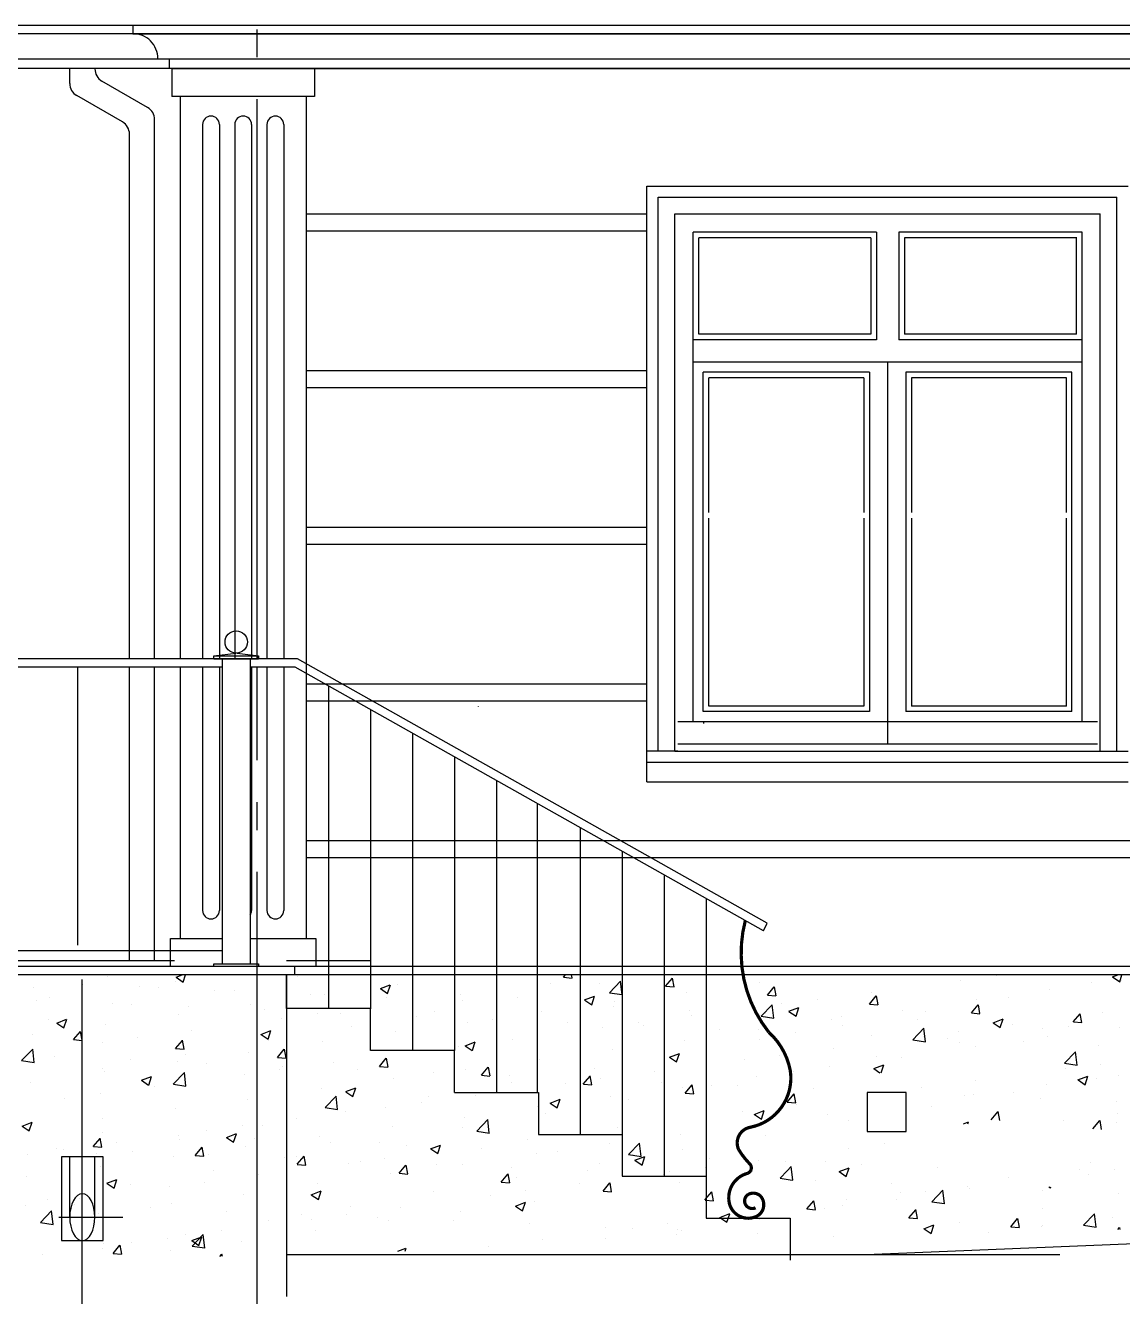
# Model space of a CAD drawing. Extents: x -133165 to 20117, y 15722 to 63536.
# Drawn here: x -40440 to -36519, y 47135 to 51679 of the extents above; entities that cross this region are included whole.
import ezdxf

# ---------------------------------------------------------------- set-up
doc = ezdxf.new("R2010")
doc.units = 0
doc.linetypes.add('GOST2_303_5', pattern=[24, 20, -1.5, 1, -1.5])
doc.layers.get('0').update_dxf_attribs({"linetype": 'CONTINUOUS'})
for name, color, linetype in [('AXIS', 7, 'GOST2_303_5'), ('C1', 33, 'CONTINUOUS'), ('DOORS', 32, 'CONTINUOUS'), ('FRIZ', 173, 'CONTINUOUS'), ('WALL', 5, 'CONTINUOUS')]:
    doc.layers.add(name, color=color, linetype=linetype)

# ---------------------------------------------------------------- blocks, each defined once
blk = doc.blocks.new('*X100')
at = {"linetype": 'CONTINUOUS', "ltscale": 10}
for p, q in [((-40146.5, 48277.8), (-40146.5, 48277.8)), ((-39904.5, 48261.3), (-39904.5, 48261.3)), ((-39901.6, 48276.3), (-39880, 48284.6)), ((-39901.4, 48276.2), (-39876.2, 48259.1)), ((-39876.1, 48259.1), (-39867.6, 48284.6)), ((-40410.4, 48239.7), (-40410.4, 48239.7)), ((-40235.6, 48250.4), (-40235.6, 48250.4)), ((-40031.7, 48244.6), (-40031.7, 48244.6)), ((-39964.5, 48238.9), (-39964.5, 48238.9)), ((-39765.8, 48228.1), (-39765.8, 48228.1)), ((-39693.3, 48227.5), (-39693.3, 48227.5)), ((-40399.7, 48193.6), (-40399.7, 48193.6)), ((-40352.5, 48202.3), (-40352.5, 48202.3)), ((-40128.5, 48182.1), (-40128.5, 48182.1)), ((-40062, 48177.2), (-40062, 48177.2)), ((-39857.4, 48170.7), (-39857.4, 48170.7)), ((-39635.3, 48177), (-39635.3, 48177)), ((-40358.3, 48126.3), (-40358.3, 48126.3)), ((-40328.5, 48112.5), (-40292.9, 48126.1)), ((-40303, 48095.3), (-40292.7, 48126)), ((-39891.9, 48144.4), (-39891.9, 48144.4)), ((-39586.2, 48159.2), (-39586.2, 48159.2)), ((-39524.9, 48128.5), (-39524.9, 48128.5)), ((-40328.3, 48112.3), (-40303, 48095.3)), ((-40268.2, 48053.2), (-40243.7, 48082.4)), ((-40237.2, 48050.8), (-40243.1, 48082.6)), ((-40152.7, 48108.7), (-40152.7, 48108.7)), ((-39845.7, 48086.3), (-39845.7, 48086.3)), ((-39598.4, 48071.8), (-39562.8, 48085.4)), ((-39572.9, 48054.6), (-39562.6, 48085.3)), ((-40416.5, 48070.6), (-40416.5, 48070.6)), ((-40267.9, 48053.2), (-40237.6, 48050.5)), ((-40165.3, 48044.2), (-40165.3, 48044.2)), ((-40038.1, 48061), (-40038.1, 48061)), ((-39903.8, 48021.4), (-39879.3, 48050.5)), ((-39872.8, 48018.9), (-39878.7, 48050.7)), ((-39598.2, 48071.6), (-39572.9, 48054.6)), ((-39571.7, 48050.3), (-39571.7, 48050.3)), ((-40453.9, 47978.4), (-40414.3, 48019.6)), ((-40408.7, 47971.2), (-40414.3, 48019.5)), ((-40336.7, 47992.2), (-40336.7, 47992.2)), ((-39903.6, 48021.3), (-39873.2, 48018.6)), ((-39868, 47999.4), (-39868, 47999.4)), ((-39641.5, 48007.9), (-39641.5, 48007.9)), ((-39539.4, 47989.5), (-39514.9, 48018.7)), ((-39539.2, 47989.4), (-39508.8, 47986.8)), ((-39508.4, 47987), (-39514.3, 48018.9)), ((-40453.8, 47978.3), (-40408.6, 47971.3)), ((-40164.3, 47948.6), (-40164.3, 47948.6)), ((-40158.9, 47939.6), (-40158.9, 47939.6)), ((-40065.5, 47980.7), (-40065.5, 47980.7)), ((-39898, 47975.3), (-39898, 47975.3)), ((-39794.3, 47969.2), (-39794.3, 47969.2)), ((-39531.4, 47944.9), (-39531.4, 47944.9)), ((-39523.2, 47957.8), (-39523.2, 47957.8)), ((-40422.7, 47901.5), (-40422.7, 47901.5)), ((-40025.2, 47907.9), (-39989.7, 47921.6)), ((-40025.1, 47907.8), (-39999.8, 47890.8)), ((-39999.7, 47890.7), (-39989.4, 47921.4)), ((-39911.7, 47894.3), (-39872.1, 47935.5)), ((-39911.6, 47894.2), (-39866.5, 47887.2)), ((-39866.5, 47887.2), (-39872.1, 47935.4)), ((-39658.5, 47928.2), (-39658.5, 47928.2)), ((-40171.8, 47860.6), (-40171.8, 47860.6)), ((-39979.4, 47885.9), (-39979.4, 47885.9)), ((-40298.9, 47843.9), (-40298.9, 47843.9)), ((-39904.2, 47806.2), (-39904.2, 47806.2)), ((-39647.6, 47838.7), (-39647.6, 47838.7)), ((-40452.1, 47744.1), (-40416.5, 47757.7)), ((-40426.6, 47726.9), (-40416.3, 47757.6)), ((-40165, 47770.5), (-40165, 47770.5)), ((-40451.9, 47743.9), (-40426.6, 47726.9)), ((-40435.6, 47732.6), (-40435.6, 47732.6)), ((-40428.9, 47732.4), (-40428.9, 47732.4)), ((-40164.5, 47721.1), (-40164.5, 47721.1)), ((-39792.2, 47727.8), (-39792.2, 47727.8)), ((-39722, 47703.4), (-39686.4, 47717.1)), ((-39696.5, 47686.2), (-39686.2, 47716.9)), ((-39665, 47744.5), (-39665, 47744.5)), ((-39592.7, 47747.2), (-39592.7, 47747.2)), ((-40197.7, 47671.1), (-40173.2, 47700.3)), ((-40197.4, 47671.1), (-40167.1, 47668.4)), ((-40166.7, 47668.7), (-40172.6, 47700.5)), ((-40113, 47685.6), (-40113, 47685.6)), ((-39893.3, 47709.7), (-39893.3, 47709.7)), ((-39889, 47696.3), (-39889, 47696.3)), ((-39833.3, 47639.2), (-39808.8, 47668.4)), ((-39802.3, 47636.8), (-39808.2, 47668.6)), ((-39721.8, 47703.3), (-39696.6, 47686.2)), ((-39653.8, 47669.6), (-39653.8, 47669.6)), ((-39622.1, 47698.2), (-39622.1, 47698.2)), ((-40432.6, 47643.5), (-40432.6, 47643.5)), ((-40328.5, 47664.3), (-40328.5, 47664.3)), ((-40305.4, 47660.2), (-40305.4, 47660.2)), ((-40185.2, 47645.5), (-40185.2, 47645.5)), ((-40057.3, 47652.9), (-40057.3, 47652.9)), ((-39910.4, 47637.1), (-39910.4, 47637.1)), ((-39833.1, 47639.2), (-39802.7, 47636.5)), ((-39786.2, 47641.4), (-39786.2, 47641.4)), ((-39515, 47630), (-39515, 47630)), ((-40171.2, 47601.3), (-40171.2, 47601.3)), ((-39767.3, 47584.8), (-39767.3, 47584.8)), ((-40435.1, 47563.3), (-40435.1, 47563.3)), ((-40148.8, 47539.6), (-40113.3, 47553.2)), ((-40148.7, 47539.4), (-40123.4, 47522.4)), ((-40123.3, 47522.3), (-40113, 47553)), ((-40063.5, 47533.9), (-40063.5, 47533.9)), ((-39798.6, 47544.2), (-39798.6, 47544.2)), ((-39606.2, 47569.5), (-39606.2, 47569.5)), ((-40246.6, 47485.2), (-40246.6, 47485.2)), ((-39925.8, 47527.4), (-39925.8, 47527.4)), ((-39660, 47500.5), (-39660, 47500.5)), ((-40439, 47459.9), (-40439, 47459.9)), ((-40386.5, 47399.4), (-40346.9, 47440.7)), ((-40359.8, 47483.1), (-40359.8, 47483.1)), ((-40341.3, 47392.3), (-40346.9, 47440.6)), ((-40265.5, 47462.9), (-40265.5, 47462.9)), ((-39994.3, 47451.4), (-39994.3, 47451.4)), ((-39916.6, 47468), (-39916.6, 47468)), ((-39723.2, 47440), (-39723.2, 47440)), ((-40386.5, 47399.4), (-40341.3, 47392.4)), ((-40177.4, 47432.2), (-40177.4, 47432.2)), ((-39573.2, 47407), (-39573.2, 47407)), ((-39869.5, 47356.1), (-39869.5, 47356.1)), ((-39845.6, 47335), (-39810, 47348.7)), ((-39844.4, 47315.3), (-39804.8, 47356.6)), ((-39820.1, 47317.8), (-39809.8, 47348.5)), ((-39799.2, 47308.2), (-39804.8, 47356.5)), ((-39739.9, 47369.2), (-39739.9, 47369.2)), ((-40165.8, 47305.3), (-40165.8, 47305.3)), ((-40127.2, 47289), (-40102.7, 47318.2)), ((-40096.2, 47286.5), (-40102.1, 47318.4)), ((-40059.5, 47327.1), (-40059.5, 47327.1)), ((-39932.3, 47343.8), (-39932.3, 47343.8)), ((-39845.4, 47334.9), (-39820.2, 47317.8)), ((-39844.3, 47315.3), (-39799.1, 47308.3)), ((-39666.2, 47331.4), (-39666.2, 47331.4)), ((-40380.3, 47284.8), (-40380.3, 47284.8)), ((-40127, 47289), (-40096.6, 47286.3)), ((-39922.8, 47298.9), (-39922.8, 47298.9)), ((-39745.2, 47278.2), (-39738.3, 47286.3)), ((-39736.2, 47278.4), (-39737.7, 47286.5))]:
    blk.add_line(p, q, dxfattribs=at)
blk = doc.blocks.new('*X101')
at = {"linetype": 'CONTINUOUS', "ltscale": 10}
for p, q in [((-39469.5, 48278.9), (-39469.5, 48278.9)), ((-39422.1, 48216), (-39422.1, 48216)), ((-39371.4, 48215.1), (-39371.4, 48215.1)), ((-39205.3, 48170.6), (-39205.3, 48170.6)), ((-39397.7, 48145.3), (-39397.7, 48145.3)), ((-39315, 48147.8), (-39315, 48147.8)), ((-39043.8, 48136.3), (-39043.8, 48136.3)), ((-38979.2, 48152), (-38979.2, 48152)), ((-39275.5, 48101.1), (-39275.5, 48101.1)), ((-39116.8, 48081.7), (-39116.8, 48081.7)), ((-39377.6, 48045.9), (-39377.6, 48045.9)), ((-38868.3, 48031.1), (-38859.1, 48034.6)), ((-38868.2, 48031), (-38842.9, 48013.9)), ((-38842.8, 48013.9), (-38835.9, 48034.6)), ((-39175, 47957.6), (-39150.6, 47986.8)), ((-39144.1, 47955.1), (-39149.9, 47987)), ((-39018.1, 48012.5), (-39018.1, 48012.5)), ((-38891, 48029.2), (-38891, 48029.2)), ((-39339, 47970.2), (-39339, 47970.2)), ((-39252, 47946.3), (-39252, 47946.3)), ((-39174.8, 47957.5), (-39144.5, 47954.9)), ((-38866.4, 47945.1), (-38866.4, 47945.1)), ((-38810.7, 47925.7), (-38786.2, 47954.9)), ((-38779.7, 47923.3), (-38785.6, 47955.1)), ((-39123, 47912.6), (-39123, 47912.6)), ((-38980.8, 47934.9), (-38980.8, 47934.9)), ((-38810.5, 47925.7), (-38780.1, 47923)), ((-38709.6, 47923.4), (-38709.6, 47923.4)), ((-38703.9, 47899.7), (-38703.9, 47899.7)), ((-39383.8, 47876.8), (-39383.8, 47876.8)), ((-39369.5, 47810.2), (-39330, 47851.4)), ((-39324.4, 47803.1), (-39330, 47851.3)), ((-39295.2, 47867.2), (-39259.6, 47880.9)), ((-39295, 47867.1), (-39269.7, 47850.1)), ((-39269.7, 47850), (-39259.4, 47880.7)), ((-39000.2, 47848.9), (-39000.2, 47848.9)), ((-38832.2, 47854.2), (-38832.2, 47854.2)), ((-38347.9, 47849.9), (-38347.9, 47849.9)), ((-39369.5, 47810.1), (-39324.3, 47803.1)), ((-39151.8, 47812.1), (-39151.8, 47812.1)), ((-39024.6, 47828.9), (-39024.6, 47828.9)), ((-38608.7, 47814.1), (-38608.7, 47814.1)), ((-38565.1, 47826.6), (-38529.5, 47840.2)), ((-38564.9, 47826.4), (-38539.7, 47809.4)), ((-38539.6, 47809.4), (-38529.3, 47840.1)), ((-39472.6, 47769.9), (-39472.6, 47769.9)), ((-39296.5, 47798), (-39296.5, 47798)), ((-38872.5, 47776), (-38872.5, 47776)), ((-38827.4, 47726.1), (-38787.8, 47767.3)), ((-38782.2, 47719), (-38787.8, 47767.2)), ((-38582.2, 47788.2), (-38582.2, 47788.2)), ((-39129.1, 47743.5), (-39129.1, 47743.5)), ((-38878.5, 47737.3), (-38878.5, 47737.3)), ((-38827.3, 47726.1), (-38782.1, 47719.1)), ((-38517.9, 47712.8), (-38517.9, 47712.8)), ((-38325.5, 47738.1), (-38325.5, 47738.1)), ((-38097.4, 47713.3), (-38097.4, 47713.3)), ((-39390, 47707.7), (-39390, 47707.7)), ((-39350.9, 47686.7), (-39350.9, 47686.7)), ((-39174.7, 47686.5), (-39174.7, 47686.5)), ((-39079.7, 47675.3), (-39079.7, 47675.3)), ((-38991.9, 47662.7), (-38956.4, 47676.4)), ((-38966.4, 47645.5), (-38956.1, 47676.2)), ((-38645, 47696.1), (-38645, 47696.1)), ((-38354, 47680.8), (-38354, 47680.8)), ((-38285.2, 47642), (-38245.7, 47683.3)), ((-38240, 47634.9), (-38245.7, 47683.2)), ((-39471, 47635.6), (-39471, 47635.6)), ((-39468.9, 47607.4), (-39444.4, 47636.6)), ((-39438, 47604.9), (-39443.8, 47636.7)), ((-39158.2, 47628.5), (-39158.2, 47628.5)), ((-38991.8, 47662.6), (-38966.5, 47645.5)), ((-38965.9, 47653.8), (-38965.9, 47653.8)), ((-38808.5, 47663.8), (-38808.5, 47663.8)), ((-38614.9, 47645), (-38614.9, 47645)), ((-38537.4, 47652.4), (-38537.4, 47652.4)), ((-38285.2, 47642), (-38240, 47635)), ((-38266.2, 47640.9), (-38266.2, 47640.9)), ((-38261.9, 47622), (-38226.3, 47635.7)), ((-38261.7, 47621.9), (-38236.4, 47604.9)), ((-38236.4, 47604.8), (-38226.1, 47635.5)), ((-38092, 47661.3), (-38092, 47661.3)), ((-39468.7, 47607.3), (-39438.3, 47604.7)), ((-39285.4, 47611.8), (-39285.4, 47611.8)), ((-39243.8, 47618.5), (-39243.8, 47618.5)), ((-39104.6, 47575.5), (-39080.1, 47604.7)), ((-39073.6, 47573), (-39079.5, 47604.9)), ((-38972.6, 47607.1), (-38972.6, 47607.1)), ((-38878.7, 47606.9), (-38878.7, 47606.9)), ((-38701.4, 47595.6), (-38701.4, 47595.6)), ((-38430.3, 47584.1), (-38430.3, 47584.1)), ((-38388.2, 47610.4), (-38388.2, 47610.4)), ((-38138.3, 47580), (-38138.3, 47580)), ((-38011.1, 47596.8), (-38011.1, 47596.8)), ((-37839.8, 47582.3), (-37839.8, 47582.3)), ((-37743.1, 47557.9), (-37717.5, 47584.6)), ((-39396.1, 47538.6), (-39396.1, 47538.6)), ((-39135.3, 47574.4), (-39135.3, 47574.4)), ((-39104.3, 47575.4), (-39074, 47572.8)), ((-38740.2, 47543.6), (-38715.7, 47572.8)), ((-38740, 47543.6), (-38709.6, 47540.9)), ((-38709.2, 47541.1), (-38715.1, 47573)), ((-38684.5, 47559.6), (-38684.5, 47559.6)), ((-38459.1, 47537.8), (-38459.1, 47537.8)), ((-38375.8, 47511.7), (-38351.3, 47540.9)), ((-38344.9, 47509.3), (-38350.7, 47541.1)), ((-38159.1, 47572.7), (-38159.1, 47572.7)), ((-38103.6, 47544.2), (-38103.6, 47544.2)), ((-37887.9, 47561.2), (-37887.9, 47561.2)), ((-37743, 47557.9), (-37706.9, 47552.3)), ((-39418.8, 47498.9), (-39383.2, 47512.5)), ((-39418.6, 47498.7), (-39393.3, 47481.7)), ((-39393.3, 47481.7), (-39383, 47512.4)), ((-38980.7, 47508.7), (-38980.7, 47508.7)), ((-38778.7, 47495.7), (-38778.7, 47495.7)), ((-38651.5, 47512.4), (-38651.5, 47512.4)), ((-38375.6, 47511.7), (-38345.2, 47509)), ((-38360.2, 47511.7), (-38360.2, 47511.7)), ((-38011.5, 47479.9), (-37987, 47509)), ((-37980.5, 47477.4), (-37986.4, 47509.2)), ((-39277, 47457.9), (-39277, 47457.9)), ((-39099.5, 47453.5), (-39099.5, 47453.5)), ((-38688.7, 47458.2), (-38653.1, 47471.8)), ((-38688.5, 47458), (-38663.3, 47441)), ((-38663.2, 47441), (-38652.9, 47471.7)), ((-38621, 47475.9), (-38621, 47475.9)), ((-38011.2, 47479.8), (-37980.9, 47477.1)), ((-39452, 47428.5), (-39452, 47428.5)), ((-39419.1, 47411.4), (-39419.1, 47411.4)), ((-39291.9, 47428.1), (-39291.9, 47428.1)), ((-39180.8, 47417.1), (-39180.8, 47417.1)), ((-39141.5, 47405.3), (-39141.5, 47405.3)), ((-38909.6, 47405.6), (-38909.6, 47405.6)), ((-38884.9, 47437.8), (-38884.9, 47437.8)), ((-38638.4, 47394.2), (-38638.4, 47394.2)), ((-38144.7, 47396.4), (-38144.7, 47396.4)), ((-37958.6, 47417.5), (-37923.1, 47431.2)), ((-37958.5, 47417.4), (-37933.2, 47400.3)), ((-37952.3, 47421.7), (-37952.3, 47421.7)), ((-37933.2, 47400.3), (-37922.9, 47431)), ((-37846, 47413.1), (-37846, 47413.1)), ((-37816.7, 47409), (-37816.7, 47409)), ((-39402.3, 47369.5), (-39402.3, 47369.5)), ((-38367.3, 47382.7), (-38367.3, 47382.7)), ((-38271.9, 47379.6), (-38271.9, 47379.6)), ((-38112.9, 47358.2), (-38112.9, 47358.2)), ((-38109.8, 47375.1), (-38109.8, 47375.1)), ((-38096.1, 47371.2), (-38096.1, 47371.2)), ((-37824.9, 47359.8), (-37824.9, 47359.8)), ((-39109.5, 47296.7), (-39080, 47308)), ((-39083.2, 47297.5), (-39079.7, 47307.8)), ((-38785.1, 47312.1), (-38785.1, 47312.1)), ((-38592.7, 47337.4), (-38592.7, 47337.4)), ((-38366.4, 47342.5), (-38366.4, 47342.5)), ((-37553.7, 47348.3), (-37553.7, 47348.3))]:
    blk.add_line(p, q, dxfattribs=at)
blk = doc.blocks.new('*X102')
at = {"linetype": 'CONTINUOUS', "ltscale": 10}
for p, q in [((-38854, 48283.3), (-38854, 48283.3)), ((-38516.8, 48276), (-38509.5, 48284.6)), ((-38516.6, 48275.9), (-38486.2, 48273.2)), ((-38485.8, 48273.5), (-38487.9, 48284.6)), ((-38352.6, 48221), (-38313, 48262.2)), ((-38307.4, 48213.8), (-38313, 48262.1)), ((-38152.4, 48244.1), (-38127.9, 48273.3)), ((-38121.5, 48241.6), (-38127.3, 48273.4)), ((-37815.1, 48258.7), (-37815.1, 48258.7)), ((-39171.6, 48235.6), (-39136, 48249.3)), ((-39171.4, 48235.5), (-39146.1, 48218.4)), ((-39146.1, 48218.4), (-39135.8, 48249.1)), ((-39110.6, 48250.8), (-39110.6, 48250.8)), ((-38884.5, 48212.8), (-38884.5, 48212.8)), ((-38757.3, 48229.6), (-38757.3, 48229.6)), ((-38564.9, 48254.9), (-38564.9, 48254.9)), ((-38386.7, 48253.7), (-38386.7, 48253.7)), ((-38352.5, 48220.9), (-38307.3, 48213.9)), ((-38152.2, 48244), (-38121.8, 48241.4)), ((-38078.9, 48220.6), (-38078.9, 48220.6)), ((-37788.1, 48212.2), (-37763.6, 48241.4)), ((-37787.8, 48212.1), (-37757.5, 48209.5)), ((-37757.1, 48209.7), (-37763, 48241.6)), ((-37417.8, 48223.2), (-37417.8, 48223.2)), ((-39150.9, 48204.6), (-39150.9, 48204.6)), ((-38879.7, 48193.1), (-38879.7, 48193.1)), ((-38683, 48202.8), (-38683, 48202.8)), ((-38608.6, 48181.6), (-38608.6, 48181.6)), ((-38441.5, 48194.9), (-38405.9, 48208.6)), ((-38441.3, 48194.8), (-38416.1, 48177.8)), ((-38416, 48177.7), (-38405.7, 48208.4)), ((-38337.4, 48170.2), (-38337.4, 48170.2)), ((-38335.5, 48188.1), (-38335.5, 48188.1)), ((-37810.4, 48136.9), (-37770.9, 48178.1)), ((-37765.2, 48129.8), (-37770.9, 48178)), ((-37737.3, 48181.1), (-37737.3, 48181.1)), ((-37711.4, 48154.3), (-37675.9, 48167.9)), ((-37685.9, 48137), (-37675.6, 48167.7)), ((-37610.2, 48197.8), (-37610.2, 48197.8)), ((-37423.7, 48180.3), (-37399.2, 48209.5)), ((-37423.5, 48180.3), (-37393.1, 48177.6)), ((-37392.7, 48177.8), (-37398.6, 48209.7)), ((-38772.6, 48124.9), (-38772.6, 48124.9)), ((-38596.3, 48152.3), (-38596.3, 48152.3)), ((-38066.2, 48158.7), (-38066.2, 48158.7)), ((-38058.2, 48138.9), (-38058.2, 48138.9)), ((-37810.4, 48136.8), (-37765.2, 48129.8)), ((-37795, 48147.3), (-37795, 48147.3)), ((-37711.3, 48154.1), (-37686, 48137.1)), ((-37560.4, 48125.4), (-37560.4, 48125.4)), ((-37523.8, 48135.8), (-37523.8, 48135.8)), ((-38860.2, 48114.2), (-38860.2, 48114.2)), ((-38501.4, 48113.4), (-38501.4, 48113.4)), ((-38377.7, 48096.8), (-38377.7, 48096.8)), ((-38250.6, 48113.5), (-38250.6, 48113.5)), ((-38230.3, 48101.9), (-38230.3, 48101.9)), ((-37959.1, 48090.5), (-37959.1, 48090.5)), ((-37821.2, 48089.6), (-37821.2, 48089.6)), ((-37687.9, 48079), (-37687.9, 48079)), ((-37518.9, 48103.1), (-37518.9, 48103.1)), ((-38859.1, 48034.6), (-38832.8, 48044.7)), ((-38835.9, 48034.6), (-38832.5, 48044.6)), ((-38698.6, 48054.5), (-38698.6, 48054.5)), ((-38085.1, 48051.5), (-38085.1, 48051.5)), ((-37815.2, 48052.3), (-37815.2, 48052.3)), ((-37416.7, 48067.6), (-37416.7, 48067.6)), ((-38341.7, 48019), (-38341.7, 48019)), ((-38138.3, 47990.4), (-38102.7, 48004.1)), ((-38138.1, 47990.3), (-38112.8, 47973.2)), ((-38112.8, 47973.2), (-38102.5, 48003.9)), ((-38111.4, 48001.4), (-38111.4, 48001.4)), ((-37743.8, 47997.5), (-37743.8, 47997.5)), ((-37551.4, 48022.8), (-37551.4, 48022.8)), ((-37397.2, 47991.6), (-37397.2, 47991.6)), ((-38602.5, 47983.2), (-38602.5, 47983.2)), ((-38407.7, 47950.6), (-38407.7, 47950.6)), ((-37871, 47980.7), (-37871, 47980.7)), ((-37693.4, 47940.7), (-37693.4, 47940.7)), ((-37566.6, 47956.2), (-37566.6, 47956.2)), ((-37408.2, 47949.7), (-37372.6, 47963.4)), ((-37408, 47949.6), (-37385.9, 47934.6)), ((-37382, 47934.6), (-37372.4, 47963.2)), ((-38511.4, 47896.4), (-38511.4, 47896.4)), ((-38446.3, 47893.8), (-38421.8, 47923)), ((-38446.1, 47893.8), (-38415.7, 47891.1)), ((-38438.4, 47912), (-38438.4, 47912)), ((-38415.3, 47891.4), (-38421.2, 47923.2)), ((-38384.2, 47913.2), (-38384.2, 47913.2)), ((-38191.8, 47938.5), (-38191.8, 47938.5)), ((-38167.3, 47900.5), (-38167.3, 47900.5)), ((-37827.4, 47920.5), (-37827.4, 47920.5)), ((-38091.3, 47882.4), (-38091.3, 47882.4)), ((-38081.9, 47862), (-38057.4, 47891.2)), ((-38081.7, 47861.9), (-38051.4, 47859.3)), ((-38051, 47859.5), (-38056.8, 47891.3)), ((-37989.7, 47889.9), (-37989.7, 47889.9)), ((-37896.1, 47889), (-37896.1, 47889)), ((-37717.6, 47830.1), (-37693.1, 47859.3)), ((-37686.6, 47827.6), (-37692.5, 47859.5)), ((-37624.9, 47877.6), (-37624.9, 47877.6)), ((-38286, 47839), (-38286, 47839)), ((-37717.4, 47830), (-37687, 47827.4)), ((-37685.1, 47822.4), (-37685.1, 47822.4)), ((-38004.6, 47780.4), (-38004.6, 47780.4)), ((-37877.5, 47797.1), (-37877.5, 47797.1)), ((-37835, 47785.9), (-37799.5, 47799.5)), ((-37834.9, 47785.7), (-37809.6, 47768.7)), ((-37809.5, 47768.7), (-37799.2, 47799.4)), ((-37572.8, 47787.1), (-37572.8, 47787.1)), ((-37499.4, 47763), (-37499.4, 47763)), ((-37833.6, 47751.4), (-37833.6, 47751.4)), ((-37795.7, 47712.1), (-37795.7, 47712.1)), ((-37370.7, 47681.1), (-37370.7, 47681.1)), ((-37995, 47629.5), (-37995, 47629.5)), ((-37818.7, 47622.1), (-37818.7, 47622.1)), ((-37497.9, 47664.3), (-37497.9, 47664.3)), ((-37723.8, 47618), (-37723.8, 47618)), ((-37717.5, 47584.6), (-37703.5, 47599.2)), ((-37697.9, 47550.8), (-37703.5, 47599.1)), ((-37578.9, 47618), (-37578.9, 47618)), ((-37531.8, 47581.3), (-37496.2, 47595)), ((-37531.6, 47581.2), (-37506.4, 47564.2)), ((-37506.3, 47564.1), (-37496, 47594.8)), ((-37452.6, 47606.5), (-37452.6, 47606.5)), ((-37706.9, 47552.3), (-37697.8, 47550.9)), ((-37616.7, 47549.8), (-37616.7, 47549.8)), ((-37647.1, 47448), (-37622.6, 47477.2)), ((-37646.9, 47447.9), (-37616.5, 47445.3)), ((-37631.5, 47464), (-37631.5, 47464)), ((-37616.1, 47445.5), (-37622, 47477.3)), ((-37585.1, 47448.9), (-37585.1, 47448.9)), ((-37520.4, 47459.9), (-37520.4, 47459.9)), ((-37504.3, 47480.7), (-37504.3, 47480.7))]:
    blk.add_line(p, q, dxfattribs=at)
blk = doc.blocks.new('*X104')
at = {"linetype": 'CONTINUOUS', "ltscale": 10}
for p, q in [((-37097, 48265.4), (-37097, 48265.4)), ((-36969.8, 48282.1), (-36969.8, 48282.1)), ((-36554.5, 48277.4), (-36535.7, 48284.6)), ((-36554.4, 48277.3), (-36529.1, 48260.2)), ((-36529.1, 48260.2), (-36520.9, 48284.6)), ((-36522.6, 48264.3), (-36522.6, 48264.3)), ((-36779.1, 48231.7), (-36779.1, 48231.7)), ((-36630.1, 48255.7), (-36630.1, 48255.7)), ((-37059.3, 48148.4), (-37034.8, 48177.6)), ((-37040, 48196), (-37040, 48196)), ((-37028.4, 48146), (-37034.2, 48177.8)), ((-36926.4, 48204.8), (-36926.4, 48204.8)), ((-37303.8, 48157.9), (-37303.8, 48157.9)), ((-37252.7, 48124.4), (-37252.7, 48124.4)), ((-37222.7, 48154), (-37222.7, 48154)), ((-37059.1, 48148.4), (-37028.7, 48145.7)), ((-36981.4, 48113.6), (-36945.8, 48127.2)), ((-36955.9, 48096.4), (-36945.6, 48127.1)), ((-36694.9, 48116.6), (-36670.5, 48145.8)), ((-36664, 48114.1), (-36669.9, 48145.9)), ((-36590.2, 48149.4), (-36590.2, 48149.4)), ((-37268.3, 48052.8), (-37228.7, 48094)), ((-37223.1, 48045.7), (-37228.7, 48093.9)), ((-37103.4, 48081.8), (-37103.4, 48081.8)), ((-36981.5, 48112.9), (-36981.5, 48112.9)), ((-36981.2, 48113.4), (-36955.9, 48096.4)), ((-36911, 48107.1), (-36911, 48107.1)), ((-36804.7, 48093.3), (-36804.7, 48093.3)), ((-36710.3, 48101.4), (-36710.3, 48101.4)), ((-36694.7, 48116.5), (-36664.4, 48113.9)), ((-36528.7, 48095.1), (-36528.7, 48095.1)), ((-37268.2, 48052.7), (-37223, 48045.7)), ((-37230.6, 48065), (-37230.6, 48065)), ((-37145.5, 48056.1), (-37145.5, 48056.1)), ((-37100.9, 48042.5), (-37100.9, 48042.5)), ((-36874.4, 48044.7), (-36874.4, 48044.7)), ((-36785.3, 48062.6), (-36785.3, 48062.6)), ((-36603.2, 48033.2), (-36603.2, 48033.2)), ((-37310, 47988.8), (-37310, 47988.8)), ((-37046.2, 48026.9), (-37046.2, 48026.9)), ((-36726.1, 47968.7), (-36686.5, 48009.9)), ((-36680.9, 47961.6), (-36686.5, 48009.8)), ((-36726, 47968.7), (-36680.9, 47961.6)), ((-36723.8, 47949), (-36723.8, 47949)), ((-36596.7, 47965.7), (-36596.7, 47965.7)), ((-37044.7, 47906.8), (-37044.7, 47906.8)), ((-36678.1, 47909), (-36642.6, 47922.7)), ((-36678, 47908.9), (-36652.7, 47891.9)), ((-36652.7, 47891.8), (-36642.4, 47922.5)), ((-36610.7, 47915.5), (-36610.7, 47915.5)), ((-36534.9, 47926), (-36534.9, 47926)), ((-37237.1, 47881.4), (-37237.1, 47881.4)), ((-37082.5, 47854.7), (-37082.5, 47854.7)), ((-37052.3, 47857.7), (-37052.3, 47857.7)), ((-36906.9, 47864.7), (-36906.9, 47864.7)), ((-36791.5, 47893.5), (-36791.5, 47893.5)), ((-37203.2, 47813.8), (-37203.2, 47813.8)), ((-36811.4, 47843.2), (-36811.4, 47843.2)), ((-36540.2, 47831.8), (-36540.2, 47831.8)), ((-37499.4, 47763), (-37499.4, 47763)), ((-37086.9, 47752.1), (-37069.4, 47758.8)), ((-37071.4, 47752.1), (-37069.2, 47758.7)), ((-36988.8, 47766.3), (-36964.3, 47795.5)), ((-36957.9, 47763.9), (-36963.7, 47795.7)), ((-36730.3, 47765.4), (-36730.3, 47765.4)), ((-36624.5, 47734.5), (-36600, 47763.6)), ((-36593.5, 47732), (-36599.4, 47763.8)), ((-36537.9, 47790.7), (-36537.9, 47790.7)), ((-36541.1, 47756.9), (-36541.1, 47756.9)), ((-37370.7, 47681.1), (-37370.7, 47681.1)), ((-37181.5, 47595.1), (-37181.5, 47595.1)), ((-36671.5, 47590.3), (-36671.5, 47590.3)), ((-36631.6, 47612.4), (-36631.6, 47612.4)), ((-36547.3, 47587.8), (-36547.3, 47587.8)), ((-37345.5, 47538.3), (-37345.5, 47538.3)), ((-36927.9, 47561.6), (-36927.9, 47561.6)), ((-36639.1, 47572.2), (-36639.1, 47572.2)), ((-37311.9, 47506), (-37311.9, 47506)), ((-37224.1, 47510.7), (-37224.1, 47510.7)), ((-37200.9, 47473.8), (-37161.3, 47515.1)), ((-37155.7, 47466.7), (-37161.3, 47515)), ((-37074.4, 47526.8), (-37074.4, 47526.8)), ((-37064.7, 47519.5), (-37064.7, 47519.5)), ((-36803.2, 47515.4), (-36803.2, 47515.4)), ((-36781.7, 47527.1), (-36776.3, 47523.5)), ((-36776.3, 47523.5), (-36775, 47527.1)), ((-36532, 47503.9), (-36532, 47503.9)), ((-37328.5, 47481.4), (-37328.5, 47481.4)), ((-37282.7, 47416.1), (-37258.2, 47445.3)), ((-37251.8, 47413.6), (-37257.6, 47445.5)), ((-37200.9, 47473.8), (-37155.7, 47466.8)), ((-36806.2, 47450), (-36806.2, 47450)), ((-37282.5, 47416), (-37252.1, 47413.4)), ((-37102.4, 47399.2), (-37102.4, 47399.2)), ((-36918.3, 47384.2), (-36893.9, 47413.4)), ((-36887.4, 47381.7), (-36893.3, 47413.6)), ((-36658.8, 47389.8), (-36619.2, 47431)), ((-36613.6, 47382.7), (-36619.2, 47430.9)), ((-36553.4, 47418.7), (-36553.4, 47418.7)), ((-37228.6, 47376.8), (-37193, 47390.5)), ((-37228.4, 47376.7), (-37203.1, 47359.6)), ((-37203.1, 47359.6), (-37192.8, 47390.3)), ((-36997.6, 47364.7), (-36997.6, 47364.7)), ((-36918.1, 47384.2), (-36887.8, 47381.5)), ((-36810, 47386.2), (-36810, 47386.2)), ((-36805.2, 47390), (-36805.2, 47390)), ((-36658.7, 47389.7), (-36613.5, 47382.7)), ((-36535.3, 47374.6), (-36529.5, 47381.5)), ((-36527.6, 47374.8), (-36528.9, 47381.7))]:
    blk.add_line(p, q, dxfattribs=at)

msp = doc.modelspace()

# ---------------------------------------------------------------- linework, layer by layer
at = {"ltscale": 10}
for p, q in [((-26966.9, 51678.6), (-43956.9, 51678.6)), ((-40056.9, 51678.6), (-40056.9, 51648.6)), ((-27016.9, 51648.6), (-43956.9, 51648.6)), ((-40056.9, 51648.6), (-40056.9, 51648.6)), ((-40056.9, 51648.6), (-30916.9, 51648.6)), ((-27106.9, 51558.6), (-43826.9, 51558.6)), ((-39966.9, 51559.6), (-31006.9, 51558.6)), ((-39926.9, 51559.6), (-39926.9, 51525.6)), ((-27146.9, 51524.6), (-43826.9, 51524.6)), ((-40281.9, 51471.1), (-40281.9, 51524.6)), ((-40191.9, 51523.1), (-40191.9, 51524.6)), ((-39916.9, 51524.6), (-39916.9, 51424.6)), ((-39916.9, 51524.6), (-31046.9, 51524.6)), ((-39406.9, 51524.6), (-39406.9, 51424.6)), ((-40003.4, 51385.4), (-40166.9, 51479.8)), ((-40093.4, 51333.4), (-40256.9, 51427.8)), ((-39406.9, 51424.6), (-39916.9, 51424.6)), ((-39886.9, 51424.6), (-39886.9, 49414.6)), ((-39436.9, 51424.6), (-39436.9, 48414.6)), ((-39978.4, 49414.6), (-39978.4, 51342.1)), ((-39806.9, 51324.6), (-39806.9, 49414.6)), ((-39746.9, 51324.6), (-39746.9, 49414.6)), ((-39691.9, 51324.6), (-39691.9, 49414.6)), ((-39631.9, 51324.6), (-39631.9, 49414.6)), ((-39576.9, 51324.6), (-39576.9, 49414.6)), ((-39516.9, 51324.6), (-39516.9, 49414.6)), ((-40068.4, 49414.6), (-40068.4, 51290.1)), ((-39436.9, 51004.6), (-38218.7, 51004.6)), ((-39436.9, 50944.6), (-38218.7, 50944.6)), ((-39436.9, 50444.6), (-38218.7, 50444.6)), ((-39436.9, 50384.6), (-38218.7, 50384.6)), ((-39436.9, 49884.6), (-38218.7, 49884.6)), ((-39436.9, 49824.6), (-38218.7, 49824.6)), ((-39468.2, 49414.6), (-46689.7, 49414.6)), ((-39766.9, 49424.6), (-39686.9, 49434.6)), ((-39766.9, 49414.6), (-39766.9, 49424.6)), ((-39766.9, 49424.6), (-39606.9, 49424.6)), ((-39766.9, 49414.6), (-39606.9, 49414.6)), ((-39736.9, 49414.6), (-39736.9, 48324.6)), ((-39683.9, 49434.6), (-39606.9, 49424.6)), ((-39636.9, 49414.6), (-39636.9, 48324.6)), ((-39606.9, 49414.6), (-39606.9, 49424.6)), ((-37788.5, 48469), (-39468.2, 49414.6)), ((-39736.9, 49384.6), (-42353.8, 49384.6)), ((-40253.7, 49384.6), (-40253.7, 48391)), ((-40068.4, 48334.6), (-40068.4, 49384.6)), ((-39978.4, 48334.6), (-39978.4, 49384.6)), ((-39886.9, 49384.6), (-39886.9, 48414.6)), ((-39806.9, 49384.6), (-39806.9, 48514.6)), ((-39746.9, 49384.6), (-39746.9, 48514.6)), ((-39476.1, 49384.6), (-39636.9, 49384.6)), ((-39631.9, 49384.6), (-39631.9, 49144.6)), ((-39576.9, 49384.6), (-39576.9, 49144.6)), ((-39516.9, 49384.6), (-39516.9, 49144.6)), ((-37801.7, 48442), (-39476.1, 49384.6)), ((-39436.9, 49324.6), (-38218.7, 49324.6)), ((-39356.9, 49317.5), (-39356.9, 48162.8)), ((-39436.9, 49264.6), (-38218.7, 49264.6)), ((-39206.9, 49233.1), (-39206.9, 48162.8)), ((-38821.9, 49244.6), (-38821.9, 49243.7)), ((-39746.9, 49194.6), (-39746.9, 48514.6)), ((-39631.9, 49194.6), (-39631.9, 48514.6)), ((-39576.9, 49194.6), (-39576.9, 48514.6)), ((-39516.9, 49194.6), (-39516.9, 48514.6)), ((-39056.9, 49148.6), (-39056.9, 48014.6)), ((-38118.7, 49084.6), (-36598.7, 49084.6)), ((-38906.9, 49064.2), (-38906.9, 48014.6)), ((-38756.9, 48979.1), (-38756.9, 47864.6)), ((-38611.4, 48897.8), (-38611.4, 47862.8)), ((-38456.9, 48810.2), (-38456.9, 47714.6)), ((-39436.9, 48764.6), (-31536.9, 48764.6)), ((-38306.9, 48726.4), (-38306.9, 47712.8)), ((-39436.9, 48704.6), (-31536.9, 48704.6)), ((-38156.9, 48639.6), (-38156.9, 47562.8)), ((-38006.9, 48557.5), (-38006.9, 47562.8)), ((-37801.7, 48442), (-37788.5, 48469)), ((-39736.9, 48371), (-42353.8, 48371)), ((-30986.9, 48314.6), (-46914.3, 48314.6)), ((-39906.9, 48334.6), (-41805, 48334.6)), ((-39206.9, 48334.6), (-39506.9, 48334.6)), ((-39476.9, 48284.6), (-39476.9, 48314.6)), ((-39476.9, 48284.6), (-46914.3, 48284.6)), ((-39506.9, 48284.6), (-39506.9, 47134.6)), ((-30986.9, 48284.6), (-39506.9, 48284.6)), ((-38906.9, 47864.6), (-38606.9, 47864.6)), ((-38606.9, 47864.6), (-38606.9, 47714.6)), ((-38606.9, 47714.6), (-38306.9, 47714.6)), ((-38306.9, 47714.6), (-38306.9, 47564.6)), ((-40281.9, 47418.4), (-40281.9, 47634.6)), ((-40191.9, 47418.4), (-40191.9, 47634.6)), ((-40236.9, 47334.6), (-40236.9, 47566)), ((-38306.9, 47564.6), (-38006.9, 47564.6)), ((-38006.9, 47564.6), (-38006.9, 47414.6)), ((-40321.1, 47418.4), (-40092, 47418.4)), ((-38006.9, 47414.6), (-37706.9, 47414.6)), ((-37706.9, 47414.6), (-37706.9, 47264.6)), ((-40161.9, 47325.4), (-40161.9, 47325)), ((-39506.9, 47284.6), (-36742.8, 47284.6))]:
    msp.add_line(p, q, dxfattribs=at)
for points in [[(-39766.9, 49424.6), (-39606.9, 49424.6), (-39606.9, 49414.6), (-39766.9, 49414.6)], [(-39766.9, 48324.6), (-39606.9, 48324.6), (-39606.9, 48314.6), (-39766.9, 48314.6)], [(-37431.9, 47724.6), (-37291.9, 47724.6), (-37291.9, 47864.6), (-37431.9, 47864.6)], [(-40311.9, 47334.6), (-40161.9, 47334.6), (-40161.9, 47634.6), (-40311.9, 47634.6)]]:
    msp.add_lwpolyline(points, close=True, dxfattribs=at)
at = {"ltscale": 10, "const_width": 11.5}
msp.add_lwpolyline([(-37867.1, 48478.9, 0.235964), (-37783.2, 48079.6, -0.164154), (-37706.4, 47942.2, -0.401799), (-37849.8, 47739.8, 0.487781), (-37891, 47660, 0.054114), (-37852.9, 47610.6, -0.566041), (-37858.9, 47575.3, 0.405124), (-37924.1, 47467.6, 0.498628), (-37822.9, 47423.6, 0.46591), (-37813.3, 47494.5, 0.316922), (-37856.7, 47499.8, 0.956284), (-37830.4, 47452.2)], format="xyb", dxfattribs=at)
at = {"ltscale": 10}
for points in [[(-39636.9, 48414.6), (-39401.9, 48414.6), (-39401.9, 48314.6), (-39921.9, 48314.6), (-39921.9, 48414.6), (-39736.9, 48414.6)], [(-38906.9, 47864.6), (-38906.9, 48014.6), (-39206.9, 48014.6), (-39206.9, 48164.6), (-39506.9, 48164.6), (-39506.9, 48284.6)]]:
    msp.add_lwpolyline(points, dxfattribs=at)
msp.add_circle((-39686.9, 49474.6), 40, dxfattribs=at)
for centre, radius, start, end in [((-40055.2, 51560.3), 88.3, 359.5474, 91.0928), ((-40141.9, 51523.1), 50, 180, 240), ((-40231.9, 51471.1), 50, 180, 240), ((-40028.4, 51342.1), 50, 0, 60), ((-39776.9, 51324.6), 30, 0, 180), ((-39661.9, 51324.6), 30, 0, 180), ((-39546.9, 51324.6), 30, 0, 180), ((-40118.4, 51290.1), 50, 0, 60), ((-39776.9, 48514.6), 30, 180, 0), ((-39661.9, 48514.6), 30, 326.4427, 0), ((-39546.9, 48514.6), 30, 180, 0)]:
    msp.add_arc(centre, radius, start, end, dxfattribs=at)
at = {"ltscale": 10, "extrusion": (0, 0, -1)}
msp.add_ellipse((-40236.9, 47418.4), major_axis=(0, 83.7), ratio=0.537458, start_param=3.141593, end_param=9.424778, dxfattribs=at)
at = {"layer": 'AXIS', "color": 147, "ltscale": 100}
for p, q in [((-39611.9, 49414.6), (-39611.9, 55690.1)), ((-39611.9, 44252.5), (-39611.9, 49384.6)), ((-40236.9, 46268.6), (-40236.9, 48334.6))]:
    msp.add_line(p, q, dxfattribs=at)
at = {"layer": 'C1', "color": 37, "ltscale": 100}
msp.add_line((-38013.8, 49184.6), (-38017.7, 49184.6), dxfattribs=at)
at = {"layer": 'DOORS', "ltscale": 100}
for p, q in [((-38053.7, 49189.6), (-38053.7, 50939.6)), ((-38053.7, 50554.6), (-38053.7, 50939.6)), ((-37398.7, 50939.6), (-38053.7, 50939.6)), ((-37398.7, 50939.6), (-37398.7, 50554.6)), ((-37318.7, 50939.6), (-37318.7, 50554.6)), ((-36663.7, 50939.6), (-37318.7, 50939.6)), ((-36663.7, 50554.6), (-36663.7, 50939.6)), ((-36663.7, 50474.6), (-36663.7, 50939.6)), ((-38033.7, 50574.6), (-38033.7, 50919.6)), ((-37418.7, 50919.6), (-38033.7, 50919.6)), ((-37418.7, 50919.6), (-37418.7, 50574.6)), ((-37298.7, 50919.6), (-37298.7, 50574.6)), ((-36682.3, 50919.6), (-37298.7, 50919.6)), ((-36683.7, 50574.6), (-36683.7, 50919.6)), ((-37398.7, 50554.6), (-38053.7, 50554.6)), ((-37418.7, 50574.6), (-38033.7, 50574.6)), ((-36663.7, 50554.6), (-37318.7, 50554.6)), ((-36683.7, 50574.6), (-37298.7, 50574.6)), ((-36663.7, 50474.6), (-38053.7, 50474.6)), ((-38017.7, 49225.6), (-38017.7, 50438.6)), ((-37423.7, 50438.6), (-38017.7, 50438.6)), ((-37423.7, 50438.6), (-38017.7, 50438.6)), ((-37423.7, 50438.6), (-37423.7, 49225.6)), ((-37358.7, 50474.6), (-37358.7, 49109.6)), ((-37293.7, 50438.6), (-37293.7, 49225.6)), ((-36699.7, 50438.6), (-37293.7, 50438.6)), ((-36699.7, 50438.6), (-37293.7, 50438.6)), ((-36699.7, 49225.6), (-36699.7, 50438.6)), ((-36663.7, 49189.6), (-36663.7, 50474.6)), ((-37997.7, 49937.1), (-37997.7, 50418.6)), ((-37443.7, 50418.6), (-37997.7, 50418.6)), ((-37443.7, 50418.6), (-37997.7, 50418.6)), ((-37443.7, 50418.6), (-37443.7, 49937.1)), ((-37273.7, 50418.6), (-37273.7, 49937.1)), ((-36719.7, 50418.6), (-37273.7, 50418.6)), ((-36719.7, 50418.6), (-37273.7, 50418.6)), ((-36719.7, 49937.1), (-36719.7, 50418.6)), ((-37997.7, 49245.6), (-37997.7, 49917.1)), ((-37443.7, 49917.1), (-37443.7, 49245.6)), ((-37273.7, 49917.1), (-37273.7, 49245.6)), ((-36719.7, 49245.6), (-36719.7, 49917.1)), ((-37423.7, 49225.6), (-38017.7, 49225.6)), ((-37443.7, 49245.6), (-37997.7, 49245.6)), ((-36699.7, 49225.6), (-37293.7, 49225.6)), ((-36719.7, 49245.6), (-37273.7, 49245.6)), ((-36608.7, 49189.6), (-38108.7, 49189.6))]:
    msp.add_line(p, q, dxfattribs=at)
msp.add_lwpolyline([(-36608.7, 49109.6), (-38108.7, 49109.6)], dxfattribs=at)
at = {"layer": 'FRIZ', "ltscale": 50}
for p, q in [((-38218.7, 51104.6), (-36498.7, 51104.6)), ((-38218.7, 48974.6), (-38218.7, 51104.6)), ((-38178.7, 51064.6), (-36538.7, 51064.6)), ((-38178.7, 49084.6), (-38178.7, 51064.6)), ((-36538.7, 49084.6), (-36538.7, 51064.6)), ((-38118.7, 51004.6), (-36598.7, 51004.6)), ((-38118.7, 49084.6), (-38118.7, 51004.6)), ((-36598.7, 49084.6), (-36598.7, 51004.6)), ((-38108.7, 49084.6), (-38218.7, 49084.6)), ((-36608.7, 49084.6), (-36498.7, 49084.6)), ((-38218.7, 49044.6), (-36498.7, 49044.6)), ((-38218.7, 48974.6), (-36498.7, 48974.6))]:
    msp.add_line(p, q, dxfattribs=at)
at = {"layer": 'WALL', "color": 5, "ltscale": 100}
for p, q in [((-28871.9, 47634.6), (-37406.9, 47284.6)), ((-39506.9, 47284.6), (-37361.9, 47284.6))]:
    msp.add_line(p, q, dxfattribs=at)

# ---------------------------------------------------------------- block references
at = {"ltscale": 10}
for name in ['*X100', '*X101', '*X102', '*X104']:
    msp.add_blockref(name, (0, 0), dxfattribs=at)

doc.saveas('drawing.dxf')
